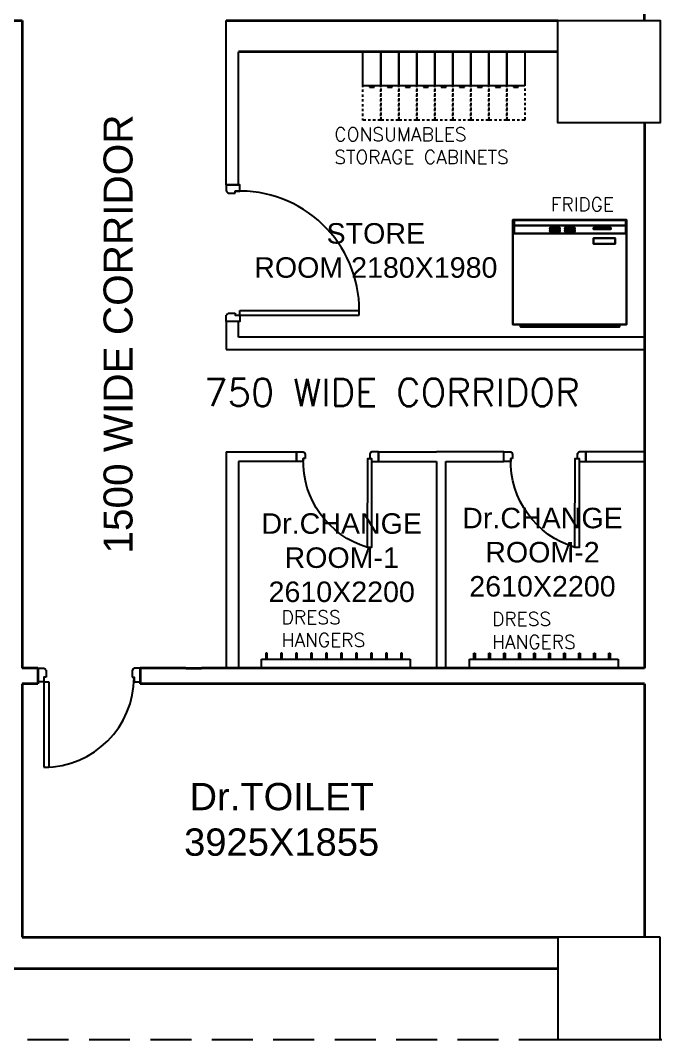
# Model space of a CAD drawing. Extents: x 3485972 to 3601240, y -625657 to -591207.
# Drawn here: x 3501213 to 3505867, y -612770 to -605305 of the extents above; entities that cross this region are included whole.
import ezdxf
from ezdxf.enums import TextEntityAlignment as Align

# ---------------------------------------------------------------- set-up
doc = ezdxf.new("R2010")
doc.units = 0
doc.header["$LTSCALE"] = 6
doc.header["$MEASUREMENT"] = 0
doc.linetypes.add('HIDDEN', pattern=[0.375, 0.25, -0.125])
doc.layers.get('0').update_dxf_attribs({"linetype": 'CONTINUOUS'})
for name, color, linetype in [('Chajja', 7, 'CONTINUOUS'), ('COL', 5, 'CONTINUOUS'), ('DOOR', 44, 'CONTINUOUS'), ('equipment desc', 211, 'CONTINUOUS'), ('furniture', 33, 'CONTINUOUS'), ('TEXT', 250, 'CONTINUOUS'), ('walls', 252, 'CONTINUOUS')]:
    doc.layers.add(name, color=color, linetype=linetype)
doc.layers.add('medical equipment', color=171, linetype='CONTINUOUS', lineweight=25)
doc.layers.add('WALL', color=8, linetype='CONTINUOUS', lineweight=35)
doc.styles.add('ARIAL', font='arial.ttf')
doc.styles.get("Standard").update_dxf_attribs({"font": 'SIMPLEX'})

# ---------------------------------------------------------------- blocks, each defined once
blk = doc.blocks.new('750')
at = {"layer": 'DOOR'}
for p, q in [((-50, 705), (-47.5, 705)), ((-35, 690), (-35, 692.5)), ((50, 45), (50, 80)), ((50, 80), (675, 80)), ((675, 45), (675, 80)), ((-50, 45), (-47.5, 45)), ((-35, 60), (-35, 57.5)), ((50, 45), (675, 45))]:
    blk.add_line(p, q, dxfattribs=at)
for points in [[(15, 690), (15, 705), (50, 705), (50, 750), (-50, 750), (-50, 705)], [(-35, 690), (15, 690)], [(15, 60), (15, 45), (50, 45), (50, 0), (-50, 0), (-50, 45)], [(-35, 60), (15, 60)]]:
    blk.add_lwpolyline(points, dxfattribs=at)
for centre, start, end in [((-35, 705), 180, 270), ((-35, 45), 90, 180)]:
    blk.add_arc(centre, 12.5, start, end, dxfattribs=at)
at = {"layer": 'DOOR', "color": 145}
blk.add_arc((15, 45), 660, 0, 90, dxfattribs=at)
blk = doc.blocks.new('A$C19B8274B')
at = {"layer": 'DOOR'}
for p, q in [((-45, 925), (-80, 925)), ((-80, 50), (-80, 925)), ((-45, 50), (-45, 925)), ((-45, 50), (-80, 50)), ((-955, -50), (-955, -47.5)), ((-940, -35), (-942.5, -35)), ((-60, -35), (-57.5, -35)), ((-45, -50), (-45, -47.5))]:
    blk.add_line(p, q, dxfattribs=at)
for points in [[(-940, 15), (-955, 15), (-955, 50), (-1000, 50), (-1000, -50), (-955, -50)], [(-940, -35), (-940, 15)], [(-60, 15), (-45, 15), (-45, 50), (0, 50), (0, -50), (-45, -50)], [(-60, -35), (-60, 15)]]:
    blk.add_lwpolyline(points, dxfattribs=at)
at = {"layer": 'DOOR', "color": 145}
blk.add_arc((-80, 50), 875, 90, 182.29244, dxfattribs=at)
at = {"layer": 'DOOR'}
for centre, start, end in [((-955, -35), 270, 0), ((-45, -35), 180, 270)]:
    blk.add_arc(centre, 12.5, start, end, dxfattribs=at)
blk = doc.blocks.new('600')
at = {"layer": 'DOOR'}
blk.add_lwpolyline([(3496827.3, -614415.4), (3496829, -615066.4), (3496857.8, -615066.4), (3496857.8, -614415.4)], close=True, dxfattribs=at)
for points in [[(3496370.7, -615066.4), (3496357.2, -615066.4), (3496357.2, -615045.9), (3496307.5, -615045.9), (3496307.5, -615115.9), (3496357.2, -615115.9), (3496357.2, -615113.7, 0.414214), (3496368.5, -615102.4), (3496370.7, -615102.4)], [(3496844.3, -615066.4), (3496857.8, -615066.4), (3496857.8, -615045.9), (3496907.5, -615045.9), (3496907.5, -615115.9), (3496857.8, -615115.9), (3496857.8, -615113.7, -0.414214), (3496846.5, -615102.4), (3496844.3, -615102.4)]]:
    blk.add_lwpolyline(points, format="xyb", close=True, dxfattribs=at)
at = {"layer": 'furniture', "linetype": 'ByBlock'}
blk.add_arc((3497016.2, -615047.1), 659.3, 106.65625, 181.6858, dxfattribs=at)
blk = doc.blocks.new('*U50')
at = {"layer": 'medical equipment', "linetype": 'ByBlock'}
for p, q in [((4.9, 22.1), (-4.9, 22.1)), ((-4.9, 22.1), (-4.9, -22.1)), ((4.9, -22.1), (4.9, 22.1))]:
    blk.add_line(p, q, dxfattribs=at)
blk = doc.blocks.new('*U51')
at = {"layer": 'medical equipment', "color": 0, "linetype": 'ByBlock', "lineweight": -2, "transparency": 16777216}
for p in [(0, 0), (110, 0), (220, 0), (330, 0), (440, 0), (550, 0), (660, 0), (770, 0), (880, 0), (990, 0)]:
    blk.add_blockref('*U50', p, dxfattribs=at)
blk = doc.blocks.new('*U52')
at = {"layer": 'medical equipment', "linetype": 'ByBlock'}
for p, q in [((-4.9, -22.1), (-4.9, 22.1)), ((-4.9, 22.1), (4.9, 22.1)), ((4.9, 22.1), (4.9, -22.1))]:
    blk.add_line(p, q, dxfattribs=at)
blk = doc.blocks.new('*U53')
at = {"layer": 'medical equipment', "color": 0, "linetype": 'ByBlock', "lineweight": -2, "transparency": 16777216}
for p in [(0, 0), (110, 0), (220, 0), (330, 0), (440, 0), (550, 0), (660, 0), (770, 0), (880, 0), (990, 0)]:
    blk.add_blockref('*U52', p, dxfattribs=at)
blk = doc.blocks.new('File Cabinet - Letter')
at = {"linetype": 'Continuous'}
for p, q in [((0, 0), (15, 0)), ((0, -28.5), (0, 0)), ((15, 0), (15, -28.5)), ((15, -28.5), (0, -28.5)), ((0, -29.5), (0, -28.5)), ((0, -33.5), (0, -31.5)), ((5.5, -28.5), (5.5, -29.5)), ((5.5, -29.5), (9.5, -29.5)), ((9.5, -29.5), (9.5, -28.5)), ((15, -30.5), (15, -32.5)), ((0, -37.5), (0, -35.5)), ((0, -41.5), (0, -39.5)), ((15, -34.5), (15, -36.5)), ((15, -38.5), (15, -40.5)), ((0, -45.5), (0, -43.5)), ((0, -49.5), (0, -47.5)), ((15, -42.5), (15, -44.5)), ((15, -46.5), (15, -48.5)), ((15, -50.5), (15, -52.5)), ((0, -53.5), (0, -51.5)), ((0, -57), (0, -55.5)), ((2.5, -57), (0, -57)), ((6.5, -57), (4.5, -57)), ((10.5, -57), (8.5, -57)), ((15, -57), (12.5, -57)), ((15, -54.5), (15, -57))]:
    blk.add_line(p, q, dxfattribs=at)

msp = doc.modelspace()

# ---------------------------------------------------------------- linework, layer by layer
at = {"layer": 'Chajja', "linetype": 'HIDDEN', "ltscale": 200}
msp.add_line((3488215.7, -612770), (3510915.7, -612770), dxfattribs=at)
at = {"layer": 'COL'}
for points in [[(3505150.7, -605305), (3505900.7, -605305), (3505900.7, -606055), (3505150.7, -606055)], [(3505900.7, -612020), (3505150.7, -612020), (3505150.7, -612770), (3505900.7, -612770)]]:
    msp.add_lwpolyline(points, close=True, dxfattribs=at)
at = {"layer": 'furniture'}
for p, q in [((3502979, -610050), (3502979, -609984)), ((3502979, -609984), (3504067.5, -609984)), ((3504067.5, -609984), (3504067.5, -610050)), ((3504502.8, -610050), (3504502.8, -609984)), ((3504502.8, -609984), (3505591.3, -609984)), ((3505591.3, -609984), (3505591.3, -610050))]:
    msp.add_line(p, q, dxfattribs=at)
at = {"layer": 'medical equipment'}
msp.add_line((3505648.7, -606865.9, 1687.6), (3504820.8, -606865.9, 1688.1), dxfattribs=at)
for points in [[(3504820.8, -606765.5, 755), (3505652.8, -606765.5, 755), (3505652.8, -606765.5, 1688.1), (3504820.8, -606765.5, 1688.1)], [(3504820.8, -607531.4, 755), (3504820.8, -606765.5, 755), (3504820.8, -606765.5, 1688.1), (3504820.8, -607531.4, 1688.1)], [(3504820.8, -606765.5, 755), (3504820.8, -607531.4, 755), (3505652.8, -607531.4, 755), (3505652.8, -606765.5, 755)], [(3505652.8, -606765.5, 1688.1), (3505652.8, -607531.4, 1688.1), (3504820.8, -607531.4, 1688.1), (3504820.8, -606765.5, 1688.1)], [(3504829.7, -606764.6, 1809.1), (3504829.7, -606808, 1809.1), (3505648.7, -606808, 1809.1), (3505648.7, -606764.6, 1809.1)], [(3504829.7, -606767.5, 1687.6), (3504829.7, -606764.6, 1687.6), (3505648.7, -606764.6, 1687.6), (3505648.7, -606767.5, 1687.6)], [(3504829.7, -606764.6, 1687.6), (3504829.7, -606764.6, 1809.1), (3505648.7, -606764.6, 1809.1), (3505648.7, -606764.6, 1687.6)], [(3504829.7, -606865.9, 1687.6), (3504829.7, -606767.5, 1687.6), (3505648.7, -606767.5, 1687.6), (3505648.7, -606865.9, 1687.6)], [(3504829.7, -606808, 1809.1), (3504829.7, -606865.9, 1687.6), (3505648.7, -606865.9, 1687.6), (3505648.7, -606808, 1809.1)], [(3505128.9, -606846.6, 1714.2), (3505090.6, -606826.4, 1751.6), (3505090, -606829.4, 1746.1)], [(3505128.9, -606846.6, 1714.2), (3505090, -606829.4, 1746.1), (3505090.6, -606832.4, 1740.5)], [(3505128.9, -606846.6, 1714.2), (3505092.3, -606823.6, 1757), (3505090.6, -606826.4, 1751.6)], [(3505128.9, -606846.6, 1714.2), (3505095.2, -606820.8, 1762), (3505092.3, -606823.6, 1757)], [(3505128.9, -606846.6, 1714.2), (3505099.1, -606818.4, 1766.6), (3505095.2, -606820.8, 1762)], [(3505128.9, -606846.6, 1714.2), (3505103.9, -606816.3, 1770.5), (3505099.1, -606818.4, 1766.6)], [(3505128.9, -606846.6, 1714.2), (3505109.4, -606814.6, 1773.7), (3505103.9, -606816.3, 1770.5)], [(3505128.9, -606846.6, 1714.2), (3505115.6, -606813.3, 1776), (3505109.4, -606814.6, 1773.7)], [(3505128.9, -606863.1, 1723.1), (3505115.6, -606829.8, 1784.9), (3505109.4, -606831.1, 1782.6)], [(3505128.9, -606846.6, 1714.2), (3505122.1, -606812.5, 1777.5), (3505115.6, -606813.3, 1776)], [(3505128.9, -606863.1, 1723.1), (3505122.1, -606829, 1786.3), (3505115.6, -606829.8, 1784.9)], [(3505128.9, -606846.6, 1714.2), (3505128.9, -606812.3, 1777.9), (3505122.1, -606812.5, 1777.5)], [(3505128.9, -606863.1, 1723.1), (3505128.9, -606828.8, 1786.8), (3505122.1, -606829, 1786.3)], [(3505128.9, -606846.6, 1714.2), (3505135.6, -606812.5, 1777.5), (3505128.9, -606812.3, 1777.9)], [(3505128.9, -606846.6, 1714.2), (3505142.2, -606813.3, 1776), (3505135.6, -606812.5, 1777.5)], [(3505128.9, -606846.6, 1714.2), (3505148.3, -606814.6, 1773.7), (3505142.2, -606813.3, 1776)], [(3505128.9, -606846.6, 1714.2), (3505153.9, -606816.3, 1770.5), (3505148.3, -606814.6, 1773.7)], [(3505128.9, -606846.6, 1714.2), (3505158.7, -606818.4, 1766.6), (3505153.9, -606816.3, 1770.5)], [(3505128.9, -606846.6, 1714.2), (3505162.6, -606820.8, 1762), (3505158.7, -606818.4, 1766.6)], [(3505128.9, -606846.6, 1714.2), (3505165.4, -606823.6, 1757), (3505162.6, -606820.8, 1762)], [(3505128.9, -606846.6, 1714.2), (3505167.2, -606826.4, 1751.6), (3505165.4, -606823.6, 1757)], [(3505128.9, -606846.6, 1714.2), (3505167.8, -606829.4, 1746.1), (3505167.2, -606826.4, 1751.6)], [(3505128.9, -606863.1, 1723.1), (3505135.6, -606829, 1786.3), (3505128.9, -606828.8, 1786.8)], [(3505128.9, -606863.1, 1723.1), (3505142.2, -606829.8, 1784.9), (3505135.6, -606829, 1786.3)], [(3505128.9, -606846.6, 1714.2), (3505167.2, -606832.4, 1740.5), (3505167.8, -606829.4, 1746.1)], [(3505128.9, -606863.1, 1723.1), (3505148.3, -606831.1, 1782.6), (3505142.2, -606829.8, 1784.9)], [(3505239.2, -606846.6, 1714.2), (3505200.9, -606826.4, 1751.6), (3505200.3, -606829.4, 1746.1)], [(3505239.2, -606846.6, 1714.2), (3505200.3, -606829.4, 1746.1), (3505200.9, -606832.4, 1740.5)], [(3505239.2, -606846.6, 1714.2), (3505202.6, -606823.6, 1757), (3505200.9, -606826.4, 1751.6)], [(3505239.2, -606846.6, 1714.2), (3505205.5, -606820.8, 1762), (3505202.6, -606823.6, 1757)], [(3505239.2, -606846.6, 1714.2), (3505209.4, -606818.4, 1766.6), (3505205.5, -606820.8, 1762)], [(3505239.2, -606846.6, 1714.2), (3505214.2, -606816.3, 1770.5), (3505209.4, -606818.4, 1766.6)], [(3505239.2, -606846.6, 1714.2), (3505219.7, -606814.6, 1773.7), (3505214.2, -606816.3, 1770.5)], [(3505239.2, -606846.6, 1714.2), (3505225.9, -606813.3, 1776), (3505219.7, -606814.6, 1773.7)], [(3505239.2, -606863.1, 1723.1), (3505225.9, -606829.8, 1784.9), (3505219.7, -606831.1, 1782.6)], [(3505239.2, -606846.6, 1714.2), (3505232.4, -606812.5, 1777.5), (3505225.9, -606813.3, 1776)], [(3505239.2, -606863.1, 1723.1), (3505232.4, -606829, 1786.3), (3505225.9, -606829.8, 1784.9)], [(3505239.2, -606846.6, 1714.2), (3505239.2, -606812.3, 1777.9), (3505232.4, -606812.5, 1777.5)], [(3505239.2, -606863.1, 1723.1), (3505239.2, -606828.8, 1786.8), (3505232.4, -606829, 1786.3)], [(3505239.2, -606846.6, 1714.2), (3505245.9, -606812.5, 1777.5), (3505239.2, -606812.3, 1777.9)], [(3505239.2, -606846.6, 1714.2), (3505252.5, -606813.3, 1776), (3505245.9, -606812.5, 1777.5)], [(3505239.2, -606846.6, 1714.2), (3505258.6, -606814.6, 1773.7), (3505252.5, -606813.3, 1776)], [(3505239.2, -606846.6, 1714.2), (3505264.2, -606816.3, 1770.5), (3505258.6, -606814.6, 1773.7)], [(3505239.2, -606846.6, 1714.2), (3505269, -606818.4, 1766.6), (3505264.2, -606816.3, 1770.5)], [(3505239.2, -606846.6, 1714.2), (3505272.8, -606820.8, 1762), (3505269, -606818.4, 1766.6)], [(3505239.2, -606846.6, 1714.2), (3505275.7, -606823.6, 1757), (3505272.8, -606820.8, 1762)], [(3505239.2, -606846.6, 1714.2), (3505277.5, -606826.4, 1751.6), (3505275.7, -606823.6, 1757)], [(3505239.2, -606846.6, 1714.2), (3505278.1, -606829.4, 1746.1), (3505277.5, -606826.4, 1751.6)], [(3505239.2, -606863.1, 1723.1), (3505245.9, -606829, 1786.3), (3505239.2, -606828.8, 1786.8)], [(3505239.2, -606863.1, 1723.1), (3505252.5, -606829.8, 1784.9), (3505245.9, -606829, 1786.3)], [(3505239.2, -606846.6, 1714.2), (3505277.5, -606832.4, 1740.5), (3505278.1, -606829.4, 1746.1)], [(3505239.2, -606863.1, 1723.1), (3505258.6, -606831.1, 1782.6), (3505252.5, -606829.8, 1784.9)], [(3505538.5, -606823.3, 1774.7), (3505412.4, -606823.3, 1774.7), (3505412.4, -606823.3, 1757.5), (3505538.5, -606823.3, 1757.5)], [(3505412.4, -606833.1, 1774.7), (3505412.4, -606823.3, 1774.7), (3505538.5, -606823.3, 1774.7), (3505538.5, -606833.1, 1774.7)], [(3505538.5, -606833.1, 1757.5), (3505538.5, -606823.3, 1757.5), (3505412.4, -606823.3, 1757.5), (3505412.4, -606833.1, 1757.5)], [(3505652.8, -606765.5, 755), (3505652.8, -607531.4, 755), (3505652.8, -607531.4, 1688.1), (3505652.8, -606765.5, 1688.1)], [(3505128.9, -606863.1, 1723.1), (3505090.6, -606843, 1760.5), (3505090, -606845.9, 1755)], [(3505128.9, -606863.1, 1723.1), (3505090, -606845.9, 1755), (3505090.6, -606848.9, 1749.4)], [(3505128.9, -606846.6, 1714.2), (3505090.6, -606832.4, 1740.5), (3505092.3, -606835.3, 1735.2)], [(3505128.9, -606863.1, 1723.1), (3505092.3, -606840.1, 1765.9), (3505090.6, -606843, 1760.5)], [(3505128.9, -606863.1, 1723.1), (3505090.6, -606848.9, 1749.4), (3505092.3, -606851.8, 1744.1)], [(3505128.9, -606846.6, 1714.2), (3505092.3, -606835.3, 1735.2), (3505095.2, -606838, 1730.1)], [(3505128.9, -606863.1, 1723.1), (3505095.2, -606837.4, 1770.9), (3505092.3, -606840.1, 1765.9)], [(3505128.9, -606863.1, 1723.1), (3505092.3, -606851.8, 1744.1), (3505095.2, -606854.5, 1739)], [(3505128.9, -606863.1, 1723.1), (3505099.1, -606834.9, 1775.4), (3505095.2, -606837.4, 1770.9)], [(3505128.9, -606846.6, 1714.2), (3505095.2, -606838, 1730.1), (3505099.1, -606840.5, 1725.6)], [(3505128.9, -606863.1, 1723.1), (3505095.2, -606854.5, 1739), (3505099.1, -606857, 1734.5)], [(3505128.9, -606863.1, 1723.1), (3505103.9, -606832.8, 1779.4), (3505099.1, -606834.9, 1775.4)], [(3505128.9, -606846.6, 1714.2), (3505099.1, -606840.5, 1725.6), (3505103.9, -606842.6, 1721.7)], [(3505128.9, -606863.1, 1723.1), (3505099.1, -606857, 1734.5), (3505103.9, -606859.1, 1730.6)], [(3505128.9, -606863.1, 1723.1), (3505109.4, -606831.1, 1782.6), (3505103.9, -606832.8, 1779.4)], [(3505128.9, -606846.6, 1714.2), (3505103.9, -606842.6, 1721.7), (3505109.4, -606844.3, 1718.5)], [(3505128.9, -606863.1, 1723.1), (3505103.9, -606859.1, 1730.6), (3505109.4, -606860.8, 1727.4)], [(3505128.9, -606846.6, 1714.2), (3505109.4, -606844.3, 1718.5), (3505115.6, -606845.5, 1716.1)], [(3505128.9, -606863.1, 1723.1), (3505109.4, -606860.8, 1727.4), (3505115.6, -606862.1, 1725)], [(3505144.6, -606831.2, 1781.9), (3505144.6, -606863.1, 1781.9), (3505113.1, -606863.1, 1781.9), (3505113.1, -606831.2, 1781.9)], [(3505113.1, -606831.2, 1730.5), (3505113.1, -606863.1, 1730.5), (3505144.6, -606863.1, 1730.5), (3505144.6, -606831.2, 1730.5)], [(3505144.6, -606831.2, 1781.9), (3505113.1, -606831.2, 1781.9), (3505113.1, -606831.2, 1730.5), (3505144.6, -606831.2, 1730.5)], [(3505113.1, -606831.2, 1781.9), (3505113.1, -606863.1, 1781.9), (3505113.1, -606863.1, 1730.5), (3505113.1, -606831.2, 1730.5)], [(3505113.1, -606863.1, 1781.9), (3505144.6, -606863.1, 1781.9), (3505144.6, -606863.1, 1730.5), (3505113.1, -606863.1, 1730.5)], [(3505128.9, -606846.6, 1714.2), (3505115.6, -606845.5, 1716.1), (3505122.1, -606846.3, 1714.7)], [(3505128.9, -606863.1, 1723.1), (3505115.6, -606862.1, 1725), (3505122.1, -606862.8, 1723.6)], [(3505128.9, -606863.1, 1723.1), (3505153.9, -606832.8, 1779.4), (3505148.3, -606831.1, 1782.6)], [(3505128.9, -606846.6, 1714.2), (3505165.4, -606835.3, 1735.2), (3505167.2, -606832.4, 1740.5)], [(3505128.9, -606863.1, 1723.1), (3505158.7, -606834.9, 1775.4), (3505153.9, -606832.8, 1779.4)], [(3505128.9, -606863.1, 1723.1), (3505162.6, -606837.4, 1770.9), (3505158.7, -606834.9, 1775.4)], [(3505128.9, -606846.6, 1714.2), (3505162.6, -606838, 1730.1), (3505165.4, -606835.3, 1735.2)], [(3505128.9, -606863.1, 1723.1), (3505165.4, -606840.1, 1765.9), (3505162.6, -606837.4, 1770.9)], [(3505128.9, -606846.6, 1714.2), (3505158.7, -606840.5, 1725.6), (3505162.6, -606838, 1730.1)], [(3505128.9, -606863.1, 1723.1), (3505167.2, -606843, 1760.5), (3505165.4, -606840.1, 1765.9)], [(3505128.9, -606846.6, 1714.2), (3505153.9, -606842.6, 1721.7), (3505158.7, -606840.5, 1725.6)], [(3505128.9, -606846.6, 1714.2), (3505148.3, -606844.3, 1718.5), (3505153.9, -606842.6, 1721.7)], [(3505128.9, -606863.1, 1723.1), (3505167.8, -606845.9, 1755), (3505167.2, -606843, 1760.5)], [(3505128.9, -606846.6, 1714.2), (3505142.2, -606845.5, 1716.1), (3505148.3, -606844.3, 1718.5)], [(3505128.9, -606846.6, 1714.2), (3505135.6, -606846.3, 1714.7), (3505142.2, -606845.5, 1716.1)], [(3505128.9, -606863.1, 1723.1), (3505167.2, -606848.9, 1749.4), (3505167.8, -606845.9, 1755)], [(3505128.9, -606863.1, 1723.1), (3505165.4, -606851.8, 1744.1), (3505167.2, -606848.9, 1749.4)], [(3505128.9, -606863.1, 1723.1), (3505162.6, -606854.5, 1739), (3505165.4, -606851.8, 1744.1)], [(3505128.9, -606863.1, 1723.1), (3505158.7, -606857, 1734.5), (3505162.6, -606854.5, 1739)], [(3505128.9, -606863.1, 1723.1), (3505153.9, -606859.1, 1730.6), (3505158.7, -606857, 1734.5)], [(3505128.9, -606863.1, 1723.1), (3505148.3, -606860.8, 1727.4), (3505153.9, -606859.1, 1730.6)], [(3505128.9, -606863.1, 1723.1), (3505142.2, -606862.1, 1725), (3505148.3, -606860.8, 1727.4)], [(3505128.9, -606863.1, 1723.1), (3505135.6, -606862.8, 1723.6), (3505142.2, -606862.1, 1725)], [(3505144.6, -606863.1, 1781.9), (3505144.6, -606831.2, 1781.9), (3505144.6, -606831.2, 1730.5), (3505144.6, -606863.1, 1730.5)], [(3505239.2, -606863.1, 1723.1), (3505200.9, -606843, 1760.5), (3505200.3, -606845.9, 1755)], [(3505239.2, -606863.1, 1723.1), (3505200.3, -606845.9, 1755), (3505200.9, -606848.9, 1749.4)], [(3505239.2, -606846.6, 1714.2), (3505200.9, -606832.4, 1740.5), (3505202.6, -606835.3, 1735.2)], [(3505239.2, -606863.1, 1723.1), (3505202.6, -606840.1, 1765.9), (3505200.9, -606843, 1760.5)], [(3505239.2, -606863.1, 1723.1), (3505200.9, -606848.9, 1749.4), (3505202.6, -606851.8, 1744.1)], [(3505239.2, -606846.6, 1714.2), (3505202.6, -606835.3, 1735.2), (3505205.5, -606838, 1730.1)], [(3505239.2, -606863.1, 1723.1), (3505205.5, -606837.4, 1770.9), (3505202.6, -606840.1, 1765.9)], [(3505239.2, -606863.1, 1723.1), (3505202.6, -606851.8, 1744.1), (3505205.5, -606854.5, 1739)], [(3505239.2, -606863.1, 1723.1), (3505209.4, -606834.9, 1775.4), (3505205.5, -606837.4, 1770.9)], [(3505239.2, -606846.6, 1714.2), (3505205.5, -606838, 1730.1), (3505209.4, -606840.5, 1725.6)], [(3505239.2, -606863.1, 1723.1), (3505205.5, -606854.5, 1739), (3505209.4, -606857, 1734.5)], [(3505239.2, -606863.1, 1723.1), (3505214.2, -606832.8, 1779.4), (3505209.4, -606834.9, 1775.4)], [(3505239.2, -606846.6, 1714.2), (3505209.4, -606840.5, 1725.6), (3505214.2, -606842.6, 1721.7)], [(3505239.2, -606863.1, 1723.1), (3505209.4, -606857, 1734.5), (3505214.2, -606859.1, 1730.6)], [(3505239.2, -606863.1, 1723.1), (3505219.7, -606831.1, 1782.6), (3505214.2, -606832.8, 1779.4)], [(3505239.2, -606846.6, 1714.2), (3505214.2, -606842.6, 1721.7), (3505219.7, -606844.3, 1718.5)], [(3505239.2, -606863.1, 1723.1), (3505214.2, -606859.1, 1730.6), (3505219.7, -606860.8, 1727.4)], [(3505239.2, -606846.6, 1714.2), (3505219.7, -606844.3, 1718.5), (3505225.9, -606845.5, 1716.1)], [(3505239.2, -606863.1, 1723.1), (3505219.7, -606860.8, 1727.4), (3505225.9, -606862.1, 1725)], [(3505254.9, -606831.2, 1781.9), (3505254.9, -606863.1, 1781.9), (3505223.4, -606863.1, 1781.9), (3505223.4, -606831.2, 1781.9)], [(3505223.4, -606831.2, 1730.5), (3505223.4, -606863.1, 1730.5), (3505254.9, -606863.1, 1730.5), (3505254.9, -606831.2, 1730.5)], [(3505223.4, -606831.2, 1781.9), (3505223.4, -606863.1, 1781.9), (3505223.4, -606863.1, 1730.5), (3505223.4, -606831.2, 1730.5)], [(3505254.9, -606831.2, 1781.9), (3505223.4, -606831.2, 1781.9), (3505223.4, -606831.2, 1730.5), (3505254.9, -606831.2, 1730.5)], [(3505223.4, -606863.1, 1781.9), (3505254.9, -606863.1, 1781.9), (3505254.9, -606863.1, 1730.5), (3505223.4, -606863.1, 1730.5)], [(3505239.2, -606846.6, 1714.2), (3505225.9, -606845.5, 1716.1), (3505232.4, -606846.3, 1714.7)], [(3505239.2, -606863.1, 1723.1), (3505225.9, -606862.1, 1725), (3505232.4, -606862.8, 1723.6)], [(3505239.2, -606863.1, 1723.1), (3505264.2, -606832.8, 1779.4), (3505258.6, -606831.1, 1782.6)], [(3505239.2, -606846.6, 1714.2), (3505275.7, -606835.3, 1735.2), (3505277.5, -606832.4, 1740.5)], [(3505239.2, -606863.1, 1723.1), (3505269, -606834.9, 1775.4), (3505264.2, -606832.8, 1779.4)], [(3505239.2, -606863.1, 1723.1), (3505272.8, -606837.4, 1770.9), (3505269, -606834.9, 1775.4)], [(3505239.2, -606846.6, 1714.2), (3505272.8, -606838, 1730.1), (3505275.7, -606835.3, 1735.2)], [(3505239.2, -606863.1, 1723.1), (3505275.7, -606840.1, 1765.9), (3505272.8, -606837.4, 1770.9)], [(3505239.2, -606846.6, 1714.2), (3505269, -606840.5, 1725.6), (3505272.8, -606838, 1730.1)], [(3505239.2, -606863.1, 1723.1), (3505277.5, -606843, 1760.5), (3505275.7, -606840.1, 1765.9)], [(3505239.2, -606846.6, 1714.2), (3505264.2, -606842.6, 1721.7), (3505269, -606840.5, 1725.6)], [(3505239.2, -606846.6, 1714.2), (3505258.6, -606844.3, 1718.5), (3505264.2, -606842.6, 1721.7)], [(3505239.2, -606863.1, 1723.1), (3505278.1, -606845.9, 1755), (3505277.5, -606843, 1760.5)], [(3505239.2, -606846.6, 1714.2), (3505252.5, -606845.5, 1716.1), (3505258.6, -606844.3, 1718.5)], [(3505239.2, -606846.6, 1714.2), (3505245.9, -606846.3, 1714.7), (3505252.5, -606845.5, 1716.1)], [(3505239.2, -606863.1, 1723.1), (3505277.5, -606848.9, 1749.4), (3505278.1, -606845.9, 1755)], [(3505239.2, -606863.1, 1723.1), (3505275.7, -606851.8, 1744.1), (3505277.5, -606848.9, 1749.4)], [(3505239.2, -606863.1, 1723.1), (3505272.8, -606854.5, 1739), (3505275.7, -606851.8, 1744.1)], [(3505239.2, -606863.1, 1723.1), (3505269, -606857, 1734.5), (3505272.8, -606854.5, 1739)], [(3505239.2, -606863.1, 1723.1), (3505264.2, -606859.1, 1730.6), (3505269, -606857, 1734.5)], [(3505239.2, -606863.1, 1723.1), (3505258.6, -606860.8, 1727.4), (3505264.2, -606859.1, 1730.6)], [(3505239.2, -606863.1, 1723.1), (3505252.5, -606862.1, 1725), (3505258.6, -606860.8, 1727.4)], [(3505239.2, -606863.1, 1723.1), (3505245.9, -606862.8, 1723.6), (3505252.5, -606862.1, 1725)], [(3505254.9, -606863.1, 1781.9), (3505254.9, -606831.2, 1781.9), (3505254.9, -606831.2, 1730.5), (3505254.9, -606863.1, 1730.5)], [(3505412.4, -606833.1, 1774.7), (3505538.5, -606833.1, 1774.7), (3505538.5, -606833.1, 1757.5), (3505412.4, -606833.1, 1757.5)], [(3505412.7, -606899.2, 1701.1), (3505412.7, -606940.9, 1701.1), (3505570.3, -606940.9, 1701.1), (3505570.3, -606899.2, 1701.1)], [(3505570.3, -606899.2, 1688.8), (3505570.3, -606940.9, 1688.8), (3505412.7, -606940.9, 1688.8), (3505412.7, -606899.2, 1688.8)], [(3505412.7, -606940.9, 1701.1), (3505412.7, -606899.2, 1701.1), (3505412.7, -606899.2, 1688.8), (3505412.7, -606940.9, 1688.8)], [(3505412.7, -606899.2, 1701.1), (3505570.3, -606899.2, 1701.1), (3505570.3, -606899.2, 1688.8), (3505412.7, -606899.2, 1688.8)], [(3505570.3, -606899.2, 1701.1), (3505570.3, -606940.9, 1701.1), (3505570.3, -606940.9, 1688.8), (3505570.3, -606899.2, 1688.8)], [(3505570.3, -606940.9, 1701.1), (3505412.7, -606940.9, 1701.1), (3505412.7, -606940.9, 1688.8), (3505570.3, -606940.9, 1688.8)], [(3505652.8, -607531.4, 755), (3504820.8, -607531.4, 755), (3504820.8, -607531.4, 1688.1), (3505652.8, -607531.4, 1688.1)], [(3504877.1, -607531.5, 1603), (3504877.1, -607548.6, 1603), (3504877.1, -607548.6, 848), (3504877.1, -607531.5, 848)], [(3505601.8, -607531.5, 1603), (3504877.1, -607531.5, 1603), (3504877.1, -607531.5, 848), (3505601.8, -607531.5, 848)], [(3504877.1, -607531.5, 848), (3504877.1, -607548.6, 848), (3505601.8, -607548.6, 848), (3505601.8, -607531.5, 848)], [(3505601.8, -607531.5, 1603), (3505601.8, -607548.6, 1603), (3504877.1, -607548.6, 1603), (3504877.1, -607531.5, 1603)], [(3504877.1, -607548.6, 1603), (3505601.8, -607548.6, 1603), (3505601.8, -607548.6, 848), (3504877.1, -607548.6, 848)], [(3505601.8, -607548.6, 1603), (3505601.8, -607531.5, 1603), (3505601.8, -607531.5, 848), (3505601.8, -607548.6, 848)]]:
    msp.add_3dface(points, dxfattribs=at)
for points, invisible_edges in [([(3504829.7, -606764.6, 1687.6), (3504829.7, -606764.6, 1809.1), (3504829.7, -606808, 1809.1)], 8), ([(3504829.7, -606764.6, 1687.6), (3504829.7, -606808, 1809.1), (3504829.7, -606865.9, 1687.6)], 1), ([(3505648.7, -606764.6, 1687.6), (3505648.7, -606764.6, 1809.1), (3505648.7, -606808, 1809.1)], 8), ([(3505648.7, -606764.6, 1687.6), (3505648.7, -606808, 1809.1), (3505648.7, -606865.9, 1687.6)], 1)]:
    msp.add_3dface(points, dxfattribs=dict(at, invisible_edges=invisible_edges))
at = {"layer": 'WALL', "linetype": 'ByBlock'}
for p, q in [((3505785.7, -605305), (3505785.7, -604555)), ((3499190.7, -605305), (3501225.7, -605305)), ((3501225.7, -605305), (3501225.7, -610050)), ((3502720.7, -605305), (3505150.7, -605305)), ((3505150.7, -605535), (3502810.7, -605535)), ((3505785.7, -606055), (3505785.7, -610050)), ((3501340.7, -610050), (3501225.7, -610050)), ((3501340.7, -610050), (3501340.7, -610165)), ((3502090.7, -610050), (3502090.7, -610165)), ((3502425.7, -610050), (3502090.7, -610050)), ((3502425.7, -610050), (3502540.7, -610050)), ((3505785.7, -610050), (3502540.7, -610050)), ((3501340.7, -610165), (3501225.7, -610165)), ((3501225.7, -610165), (3501225.7, -612020)), ((3505785.7, -610165), (3502090.7, -610165)), ((3505785.7, -610165), (3505785.7, -612020)), ((3501225.7, -612020), (3505150.7, -612020)), ((3499190.7, -612250), (3505150.7, -612250))]:
    msp.add_line(p, q, dxfattribs=at)
at = {"layer": 'WALL', "lineweight": 0}
msp.add_line((3505265.7, -612020), (3505520.7, -612020), dxfattribs=at)
at = {"layer": 'walls', "linetype": 'ByBlock'}
for p, q in [((3502720.7, -605535), (3502720.7, -605305)), ((3502720.7, -606510), (3502720.7, -605535)), ((3502810.7, -606510), (3502810.7, -605535)), ((3502720.7, -606510), (3502810.7, -606510)), ((3502810.7, -607510), (3502720.7, -607510)), ((3502720.7, -607510), (3502720.7, -607715)), ((3502810.7, -607625), (3502810.7, -607510)), ((3505785.7, -607625), (3502810.7, -607625)), ((3505785.7, -607715), (3505785.7, -607625)), ((3502720.7, -607715), (3505785.7, -607715)), ((3502720.7, -608465), (3502720.7, -610050)), ((3502720.7, -608465), (3503235.7, -608465)), ((3503235.7, -608465), (3503235.7, -608535)), ((3503835.7, -608465), (3504260.7, -608465)), ((3503835.7, -608465), (3503835.7, -608535)), ((3504755.7, -608465), (3504260.7, -608465)), ((3504755.7, -608535), (3504755.7, -608465)), ((3505785.7, -608465), (3505355.7, -608465)), ((3505355.7, -608465), (3505355.7, -608535)), ((3505785.7, -608535), (3505785.7, -608465)), ((3502810.7, -608535), (3502810.7, -610050)), ((3503235.7, -608535), (3502810.7, -608535)), ((3503835.7, -608535), (3504260.7, -608535)), ((3504260.7, -608535), (3504260.7, -610050)), ((3504330.7, -610050), (3504330.7, -608535)), ((3504330.7, -608535), (3504755.7, -608535)), ((3505355.7, -608535), (3505785.7, -608535)), ((3504260.7, -610050), (3504330.7, -610050))]:
    msp.add_line(p, q, dxfattribs=at)

# ---------------------------------------------------------------- block references
at = {"layer": 'DOOR', "linetype": 'Continuous', "rotation": 270}
msp.add_blockref('A$C19B8274B', (3502770.7, -607510), dxfattribs=at)
at = {"layer": 'DOOR', "rotation": 270}
msp.add_blockref('750', (3501340.7, -610100), dxfattribs=at)
at = {"layer": 'furniture', "linetype": 'ByBlock', "xscale": 8.79035430959915, "yscale": 8.79035430959915, "zscale": 8.79035430959915}
for p in [(3503721, -605535), (3503852.9, -605535), (3503984.7, -605535), (3504116.6, -605535), (3504248.4, -605535), (3504381.8, -605535), (3504513.6, -605535), (3504645.5, -605535), (3504777.3, -605535)]:
    msp.add_blockref('File Cabinet - Letter', p, dxfattribs=at)
at = {"layer": 'furniture', "linetype": 'ByBlock', "xscale": -1, "rotation": 180}
for p in [(6928.3, -1223580.9), (8448.3, -1223580.9)]:
    msp.add_blockref('600', p, dxfattribs=at)
at = {"layer": 'medical equipment', "linetype": 'ByBlock'}
for name, p in [('*U51', (3503016.1, -609962)), ('*U53', (3504539.9, -609962))]:
    msp.add_blockref(name, p, dxfattribs=at)

# ---------------------------------------------------------------- texts
at = {"layer": 'equipment desc', "linetype": 'ByBlock', "char_height": 100, "attachment_point": 1}
for s, width, insert in [('CONSUMABLES STORAGE CABINETS', 1599.517, (3503513, -606089.3)), ('FRIDGE', 325.353, (3505099.5, -606603.1)), ('DRESS HANGERS', 725.872, (3503126.7, -609626.6)), ('DRESS HANGERS', 725.872, (3504668.6, -609640.3))]:
    msp.add_mtext_dynamic_manual_height_columns(s, width=width, gutter_width=10, heights=[0], dxfattribs=dict(at, insert=insert))
at = {"layer": 'TEXT', "style": 'ARIAL'}
msp.add_text('1500 WIDE CORRIDOR', height=212.5, rotation=90, dxfattribs=at).set_placement((3502098, -607602.1), align=Align.BOTTOM_CENTER)
at = {"layer": 'TEXT', "attachment_point": 5, "style": 'ARIAL'}
for s, insert, char_height, width in [('STORE\\PROOM 2180X1980', (3503816.8, -606991), 150, 2086.034), ('Dr.CHANGE\\PROOM-1\\P2610X2200', (3503567, -609241.1), 150, 1198.956), ('Dr.CHANGE\\PROOM-2\\P2610X2200', (3505037.7, -609200.9), 150, 1198.956), ('Dr.TOILET\\P3925X1855', (3503126.9, -611158), 200, 1198.956)]:
    msp.add_mtext(s, dxfattribs=dict(at, insert=insert, char_height=char_height, width=width))
at = {"layer": 'TEXT', "linetype": 'ByBlock', "lineweight": 25, "insert": (3502558.9, -607929.3), "char_height": 200, "attachment_point": 1}
msp.add_mtext_dynamic_manual_height_columns('750 WIDE CORRIDOR', width=3341.186, gutter_width=10, heights=[0], dxfattribs=at)

doc.saveas('drawing.dxf')
